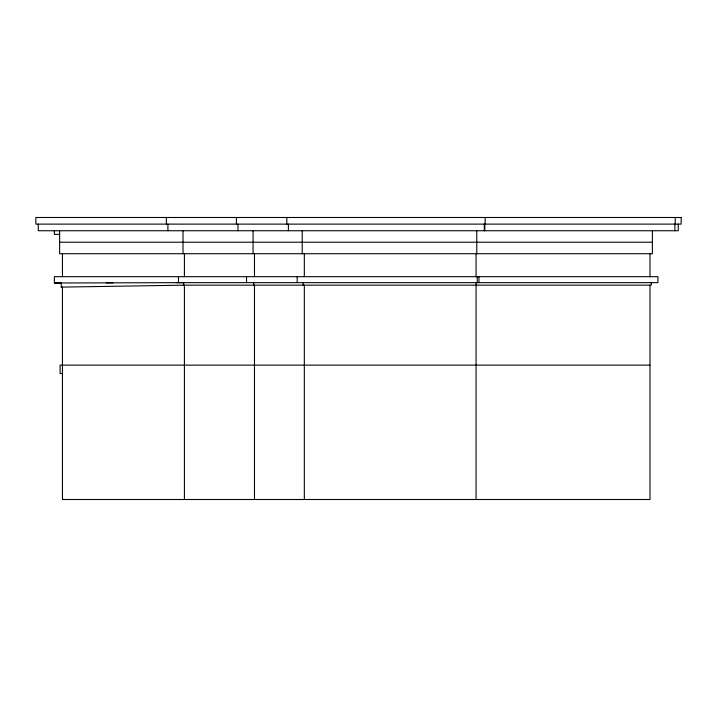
<?xml version="1.0" encoding="UTF-8"?>
<svg xmlns="http://www.w3.org/2000/svg" width="717" height="717" viewBox="0 0 717 717"><rect width="100%" height="100%" fill="white"/><g stroke="black" fill="none" stroke-linecap="round" stroke-linejoin="round"><path stroke-width="1.08" d="M61.232 283.009L61.232 287.123L184.412 285.16L184.412 499.507M58.032 283.009L61.393 283L54.384 283.009L54.384 276.69L657.928 276.69L657.928 282.65L176.355 282.65M106.179 282.839L112.892 282.812M54.384 283.009L183.202 282.65M59.645 234.387L54.331 234.387L54.331 230.74M59.619 242.221L652.389 242.221M183.202 285.16L651.26 285.16L651.26 282.65M61.232 287.123L62.442 287.123L62.46 499.507M649.987 365.123L60.111 365.123L60.111 373.566L62.442 373.566M62.442 499.507L649.987 499.507L649.987 285.16M678.264 224.116L678.264 230.74L38.27 230.74L38.27 224.116M675.226 217.493L675.226 224.116M674.876 224.116L674.876 230.74M652.389 230.74L652.389 253.71L59.619 253.71L59.619 230.74M649.987 253.71L649.987 276.69M485.149 217.493L485.149 224.116M484.8 224.116L484.8 230.74M484.298 224.116L484.298 230.74M478.956 276.69L478.956 282.65M477.226 276.69L477.226 282.65M476.769 230.74L476.769 253.71M476.061 253.71L476.061 276.69M476.061 282.65L476.061 499.507M304.331 253.71L304.331 276.69M304.331 285.16L304.331 499.507M303.121 282.65L303.121 285.16M302.224 230.74L302.224 253.71M297.161 276.69L297.161 282.65M288.386 224.116L288.386 230.74M286.827 217.493L286.827 224.116M254.481 253.71L254.481 276.69M254.481 285.16L254.481 499.507M253.693 282.65L253.693 285.16M253.074 230.74L253.074 253.71M246.531 276.69L246.531 282.65M237.972 224.116L237.972 230.74M236.404 217.493L236.404 224.116M184.412 253.71L184.412 276.69M183.633 282.65L183.633 285.16M183.014 230.74L183.014 253.71M178.479 276.69L178.479 282.65M167.903 224.116L167.903 230.74M166.335 217.493L166.335 224.116M62.442 253.71L62.442 276.69M681.15 217.493L35.85 217.493L35.85 224.116L681.15 224.116L681.15 217.493"/></g></svg>
